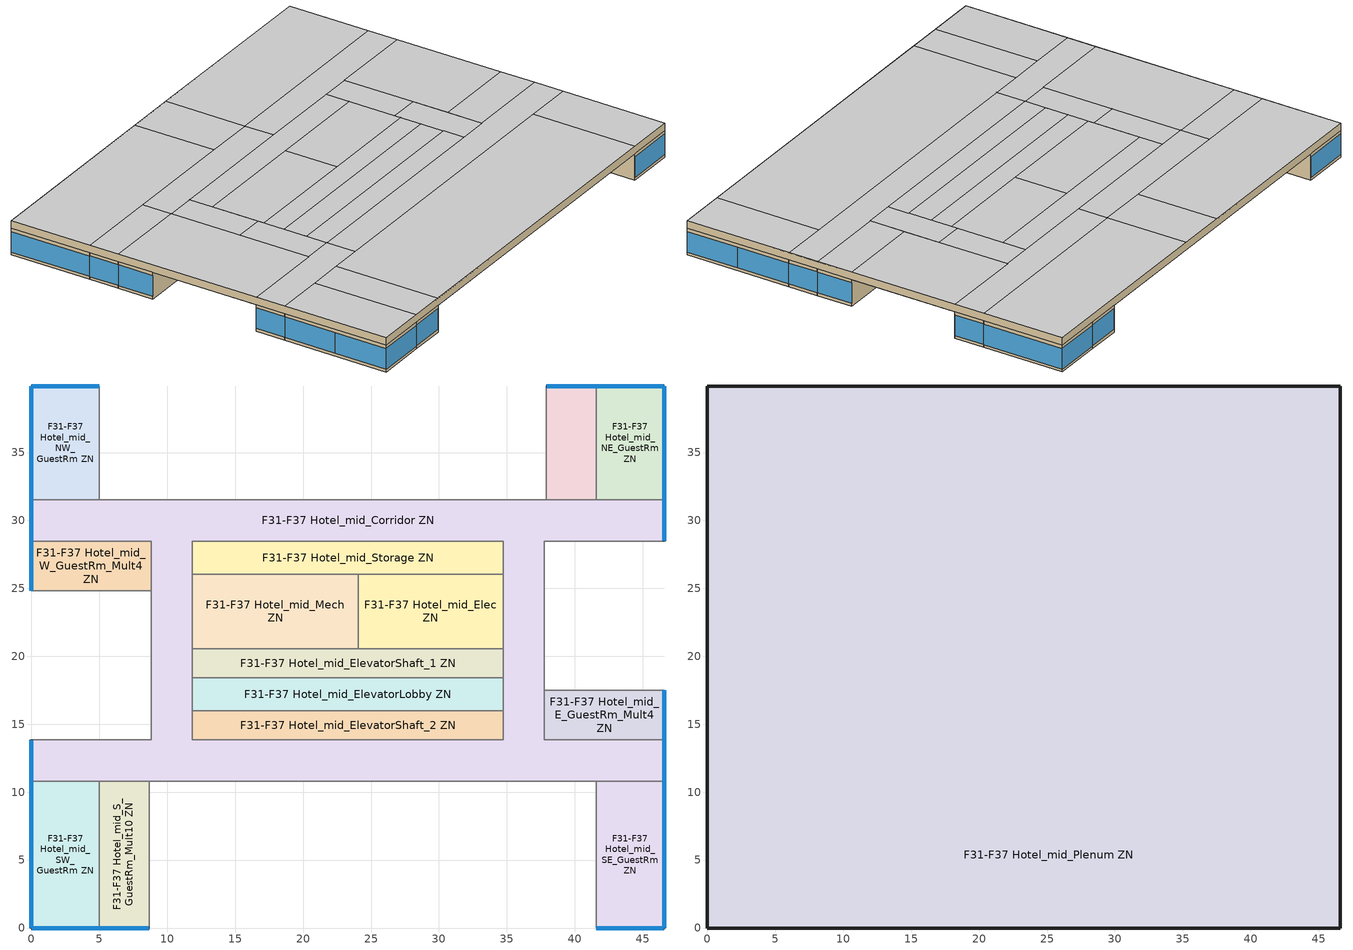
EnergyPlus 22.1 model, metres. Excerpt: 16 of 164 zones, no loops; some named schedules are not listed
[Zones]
F31-F37 Hotel_mid_Corridor ZN
 floor adiabatic (Adiabatic floor construction): 11.86,21.17 11.86,13.85 8.81,13.85 8.81,21.17 z118.41; 37.76,21.17 37.76,13.85 34.72,13.85 34.72,21.17 z118.41; 11.86,28.48 11.86,21.17 8.81,21.17 8.81,28.48 z118.41; 46.57,13.85 46.57,10.81 34.72,10.81 34.72,13.85 z118.41; 34.72,13.85 34.72,10.81 0,10.81 0,13.85 z118.41; 37.76,28.48 37.76,21.17 34.72,21.17 34.72,28.48 z118.41; 46.57,31.53 46.57,28.48 0,28.48 0,31.53 z118.41
 wall outside (Typical Insulated Steel Framed Exterior Wall R-20.41): 0,13.85 0,10.81 / 46.57,10.81 46.57,13.85 / 46.57,28.48 46.57,31.53 / 0,31.53 0,28.48 z118.41:121.16
 wall to F31-F37 Hotel_mid_W_GuestRm_Mult4 ZN (LargeHotel Interior Wall): 0,28.48 8.81,28.48 8.81,24.83 z118.41:121.16
 wall adiabatic (Adiabatic wall construction): 8.81,24.83 8.81,13.85 0,13.85 / 8.66,10.81 41.57,10.81 / 37.76,17.51 37.76,28.48 46.57,28.48 / 37.92,31.53 5,31.53 z118.41:121.16
 wall to F31-F37 Hotel_mid_SW_GuestRm ZN (LargeHotel Interior Wall): 0,10.81 5,10.81 z118.41:121.16
 wall to F31-F37 Hotel_mid_S_GuestRm_Mult10 ZN (LargeHotel Interior Wall): 5,10.81 8.66,10.81 z118.41:121.16
 wall to F31-F37 Hotel_mid_SE_GuestRm ZN (LargeHotel Interior Wall): 41.57,10.81 46.57,10.81 z118.41:121.16
 wall to F31-F37 Hotel_mid_E_GuestRm_Mult4 ZN (LargeHotel Interior Wall): 46.57,13.85 37.76,13.85 37.76,17.51 z118.41:121.16
 wall to F31-F37 Hotel_mid_Elec ZN (Typical Interior Wall): 34.72,26.05 34.72,20.56 z118.41:121.16
 wall to F31-F37 Hotel_mid_ElevatorShaft_1 ZN (Typical Interior Wall): 34.72,20.56 34.72,18.43 / 11.86,18.43 11.86,20.56 z118.41:121.16
 wall to F31-F37 Hotel_mid_ElevatorLobby ZN (Typical Interior Wall): 34.72,18.43 34.72,15.99 / 11.86,15.99 11.86,18.43 z118.41:121.16
 wall to F31-F37 Hotel_mid_ElevatorShaft_2 ZN (Typical Interior Wall): 34.72,15.99 34.72,13.85 11.86,13.85 11.86,15.99 z118.41:121.16
 wall to F31-F37 Hotel_mid_Mech ZN (Typical Interior Wall): 11.86,20.56 11.86,26.05 z118.41:121.16
 wall to F31-F37 Hotel_mid_Storage ZN (Typical Interior Wall): 11.86,26.05 11.86,28.48 34.72,28.48 34.72,26.05 z118.41:121.16
 wall to F31-F37 Hotel_mid_NE_GuestRm ZN (LargeHotel Interior Wall): 46.57,31.53 41.57,31.53 z118.41:121.16
 wall to F31-F37 Hotel_mid_N_GuestRm_Mult10 ZN (LargeHotel Interior Wall): 41.57,31.53 37.92,31.53 z118.41:121.16
 wall to F31-F37 Hotel_mid_NW_GuestRm ZN (LargeHotel Interior Wall): 5,31.53 0,31.53 z118.41:121.16
 window (Hotel_mid_Corridor_Wall_14_0_0_0_0_0_Win 1 Wind Cons U-0.34 SHGC 0.33): 0,13.84 0,10.82 z118.71:120.84
 window (Hotel_mid_Corridor_Wall_19_0_0_0_0_0_Win 1 Wind Cons U-0.34 SHGC 0.33): 46.57,10.82 46.57,13.84 z118.71:120.84
 window (Hotel_mid_Corridor_Wall_4_0_0_0_0_0_Win 1 Wind Cons U-0.34 SHGC 0.33): 46.57,28.5 46.57,31.52 z118.71:120.84
 window (Hotel_mid_Corridor_Wall_9_0_0_0_0_0_Win 1 Wind Cons U-0.34 SHGC 0.33): 0,31.52 0,28.5 z118.71:120.84
F31-F37 Hotel_mid_Elec ZN
 floor adiabatic (Adiabatic floor construction): 34.72,26.05 34.72,20.56 24.05,20.56 24.05,26.05 z118.41
 wall to F31-F37 Hotel_mid_Storage ZN (Typical Interior Wall): 34.72,26.05 24.05,26.05 z118.41:121.16
 wall to F31-F37 Hotel_mid_Mech ZN (Typical Interior Wall): 24.05,26.05 24.05,20.56 z118.41:121.16
 wall to F31-F37 Hotel_mid_ElevatorShaft_1 ZN (Typical Interior Wall): 24.05,20.56 34.72,20.56 z118.41:121.16
F31-F37 Hotel_mid_ElevatorLobby ZN
 floor adiabatic (Adiabatic floor construction): 34.72,18.43 34.72,15.99 11.86,15.99 11.86,18.43 z118.41
 wall to F31-F37 Hotel_mid_ElevatorShaft_1 ZN (Typical Interior Wall): 34.72,18.43 11.86,18.43 z118.41:121.16
 wall to F31-F37 Hotel_mid_ElevatorShaft_2 ZN (Typical Interior Wall): 11.86,15.99 34.72,15.99 z118.41:121.16
F31-F37 Hotel_mid_ElevatorShaft_1 ZN
 floor adiabatic (Adiabatic floor construction): 34.72,20.56 34.72,18.43 11.86,18.43 11.86,20.56 z118.41
 wall to F31-F37 Hotel_mid_Mech ZN (Typical Interior Wall): 24.05,20.56 11.86,20.56 z118.41:121.16
F31-F37 Hotel_mid_ElevatorShaft_2 ZN
 floor adiabatic (Adiabatic floor construction): 34.72,15.99 34.72,13.85 11.86,13.85 11.86,15.99 z118.41
F31-F37 Hotel_mid_E_GuestRm_Mult4 ZN
 floor adiabatic (Adiabatic floor construction): 46.57,17.51 46.57,13.85 37.76,13.85 37.76,17.51 z118.41
 wall outside (Typical Insulated Exterior Mass Wall R-14.08 4): 46.57,13.85 46.57,17.51 z118.41:121.16
 wall adiabatic (Adiabatic wall construction): 46.57,17.51 37.76,17.51 z118.41:121.16
 window (Hotel_mid_E_GuestRm_Mult4_Wall_2_0_0_0_0_0_Win 1 Wind Cons U-0.34 SHGC 0.33): 46.57,13.87 46.57,17.5 z118.71:120.83
F31-F37 Hotel_mid_Mech ZN
 floor adiabatic (Adiabatic floor construction): 24.05,26.05 24.05,20.56 11.86,20.56 11.86,26.05 z118.41
 wall to F31-F37 Hotel_mid_Storage ZN (Typical Interior Wall): 24.05,26.05 11.86,26.05 z118.41:121.16
F31-F37 Hotel_mid_NE_GuestRm ZN
 floor adiabatic (Adiabatic floor construction): 46.57,39.9 46.57,31.53 41.57,31.53 41.57,39.9 z118.41
 wall outside (Typical Insulated Exterior Mass Wall R-14.08 5): 46.57,31.53 46.57,39.9 41.57,39.9 z118.41:121.16
 wall to F31-F37 Hotel_mid_N_GuestRm_Mult10 ZN (LargeHotel Interior Wall): 41.57,39.9 41.57,31.53 z118.41:121.16
 window (Hotel_mid_NE_GuestRm_Wall_2_0_0_0_0_0_Win 1 Wind Cons U-0.34 SHGC 0.33): 46.57,31.55 46.57,39.88 z118.71:120.82
 window (U 0.34 SHGC 0.38 Simple Glazing): 46.56,39.9 41.59,39.9 z118.71:120.83
F31-F37 Hotel_mid_NW_GuestRm ZN
 floor adiabatic (Adiabatic floor construction): 5,39.9 5,31.53 0,31.53 0,39.9 z118.41
 wall outside (Typical Insulated Exterior Mass Wall R-14.08 5): 5,39.9 0,39.9 0,31.53 z118.41:121.16
 wall adiabatic (Adiabatic wall construction): 5,31.53 5,39.9 z118.41:121.16
 window (U 0.34 SHGC 0.38 Simple Glazing): 4.98,39.9 0.01,39.9 z118.71:120.83
 window (Hotel_mid_NW_GuestRm_Wall_4_0_0_0_0_0_Win 1 Wind Cons U-0.34 SHGC 0.33): 0,39.88 0,31.55 z118.71:120.82
F31-F37 Hotel_mid_N_GuestRm_Mult10 ZN
 floor adiabatic (Adiabatic floor construction): 41.57,39.9 41.57,31.53 37.92,31.53 37.92,39.9 z118.41
 wall outside (Typical Insulated Exterior Mass Wall R-14.08 4): 41.57,39.9 37.92,39.9 z118.41:121.16
 wall adiabatic (Adiabatic wall construction): 37.92,39.9 37.92,31.53 z118.41:121.16
 window (U 0.34 SHGC 0.38 Simple Glazing): 41.56,39.9 37.93,39.9 z118.71:120.83
F31-F37 Hotel_mid_SE_GuestRm ZN
 floor adiabatic (Adiabatic floor construction): 46.57,10.81 46.57,0 41.57,0 41.57,10.81 z118.41
 wall outside (Typical Insulated Exterior Mass Wall R-14.08 6): 41.57,0 46.57,0 46.57,10.81 z118.41:121.16
 wall adiabatic (Adiabatic wall construction): 41.57,10.81 41.57,0 z118.41:121.16
 window (Hotel_mid_SE_GuestRm_Wall_2_0_0_0_0_1_Win 1 Wind Cons U-0.34 SHGC 0.33): 46.57,5.4 46.57,10.79 z118.72:120.82
 window (Hotel_mid_SE_GuestRm_Wall_2_0_0_1_0_0_Win 1 Wind Cons U-0.34 SHGC 0.33): 46.57,0.02 46.57,5.4 z118.72:120.82
 window (U 0.34 SHGC 0.38 Simple Glazing): 41.59,0 46.56,0 z118.71:120.83
F31-F37 Hotel_mid_Storage ZN
 floor adiabatic (Adiabatic floor construction): 34.72,28.48 34.72,26.05 11.86,26.05 11.86,28.48 z118.41
F31-F37 Hotel_mid_SW_GuestRm ZN
 floor adiabatic (Adiabatic floor construction): 5,10.81 5,0 0,0 0,10.81 z118.41
 wall outside (Typical Insulated Exterior Mass Wall R-14.08 6): 0,10.81 0,0 5,0 z118.41:121.16
 wall to F31-F37 Hotel_mid_S_GuestRm_Mult10 ZN (LargeHotel Interior Wall): 5,0 5,10.81 z118.41:121.16
 window (Hotel_mid_SW_GuestRm_Wall_4_0_0_0_0_1_Win 1 Wind Cons U-0.34 SHGC 0.33): 0,5.4 0,0.02 z118.72:120.82
 window (Hotel_mid_SW_GuestRm_Wall_4_0_0_1_0_0_Win 1 Wind Cons U-0.34 SHGC 0.33): 0,10.79 0,5.4 z118.72:120.82
 window (U 0.34 SHGC 0.38 Simple Glazing): 0.01,0 4.98,0 z118.71:120.83
F31-F37 Hotel_mid_S_GuestRm_Mult10 ZN
 floor adiabatic (Adiabatic floor construction): 8.66,10.81 8.66,0 5,0 5,10.81 z118.41
 wall outside (Typical Insulated Exterior Mass Wall R-14.08 5): 5,0 8.66,0 z118.41:121.16
 wall adiabatic (Adiabatic wall construction): 8.66,0 8.66,10.81 z118.41:121.16
 window (U 0.34 SHGC 0.38 Simple Glazing): 5.01,0 8.64,0 z118.71:120.83
F31-F37 Hotel_mid_W_GuestRm_Mult4 ZN
 floor adiabatic (Adiabatic floor construction): 8.81,28.48 8.81,24.83 0,24.83 0,28.48 z118.41
 wall outside (Typical Insulated Exterior Mass Wall R-14.08 4): 0,28.48 0,24.83 z118.41:121.16
 wall adiabatic (Adiabatic wall construction): 0,24.83 8.81,24.83 z118.41:121.16
 window (Hotel_mid_W_GuestRm_Mult4_Wall_4_0_0_0_0_0_Win 1 Wind Cons U-0.34 SHGC 0.33): 0,28.47 0,24.84 z118.71:120.83
F31-F37 Hotel_mid_Plenum ZN
 floor to F31-F37 Hotel_mid_Storage ZN (Typical Interior Floor): 34.72,28.48 34.72,26.05 11.86,26.05 11.86,28.48 z121.16
 floor to F31-F37 Hotel_mid_NE_GuestRm ZN (LargeHotel Interior Floor): 46.57,39.9 46.57,31.53 41.57,31.53 41.57,39.9 z121.16
 floor to F31-F37 Hotel_mid_SW_GuestRm ZN (LargeHotel Interior Floor): 5,10.81 5,0 0,0 0,10.81 z121.16
 floor to F31-F37 Hotel_mid_S_GuestRm_Mult10 ZN (LargeHotel Interior Floor): 8.66,10.81 8.66,0 5,0 5,10.81 z121.16
 floor to F31-F37 Hotel_mid_SE_GuestRm ZN (LargeHotel Interior Floor): 46.57,10.81 46.57,0 41.57,0 41.57,10.81 z121.16
 floor to F31-F37 Hotel_mid_NW_GuestRm ZN (LargeHotel Interior Floor): 5,39.9 5,31.53 0,31.53 0,39.9 z121.16
 floor adiabatic (Adiabatic floor construction): 37.92,39.9 37.92,31.53 5,31.53 5,39.9 z121.16; 8.81,24.83 8.81,13.85 0,13.85 0,24.83 z121.16; 46.57,28.48 46.57,17.51 37.76,17.51 37.76,28.48 z121.16; 41.57,10.81 41.57,0 8.66,0 8.66,10.81 z121.16
 floor to F31-F37 Hotel_mid_Corridor ZN (Typical Interior Floor): 11.86,21.17 11.86,13.85 8.81,13.85 8.81,21.17 z121.16; 11.86,28.48 11.86,21.17 8.81,21.17 8.81,28.48 z121.16; 46.57,13.85 46.57,10.81 34.72,10.81 34.72,13.85 z121.16; 46.57,31.53 46.57,28.48 0,28.48 0,31.53 z121.16; 37.76,21.17 37.76,13.85 34.72,13.85 34.72,21.17 z121.16; 37.76,28.48 37.76,21.17 34.72,21.17 34.72,28.48 z121.16; 34.72,13.85 34.72,10.81 11.86,10.81 11.86,13.85 z121.16; 11.86,13.85 11.86,10.81 0,10.81 0,13.85 z121.16
 floor to F31-F37 Hotel_mid_Elec ZN (Typical Interior Floor): 34.72,26.05 34.72,20.56 24.05,20.56 24.05,26.05 z121.16
 floor to F31-F37 Hotel_mid_ElevatorShaft_1 ZN (Typical Interior Floor): 34.72,20.56 34.72,18.43 11.86,18.43 11.86,20.56 z121.16
 floor to F31-F37 Hotel_mid_ElevatorLobby ZN (Typical Interior Floor): 34.72,18.43 34.72,15.99 11.86,15.99 11.86,18.43 z121.16
 floor to F31-F37 Hotel_mid_E_GuestRm_Mult4 ZN (LargeHotel Interior Floor): 46.57,17.51 46.57,13.85 37.76,13.85 37.76,17.51 z121.16
 floor to F31-F37 Hotel_mid_ElevatorShaft_2 ZN (Typical Interior Floor): 34.72,15.99 34.72,13.85 11.86,13.85 11.86,15.99 z121.16
 floor to F31-F37 Hotel_mid_Mech ZN (Typical Interior Floor): 24.05,26.05 24.05,20.56 11.86,20.56 11.86,26.05 z121.16
 floor to F31-F37 Hotel_mid_W_GuestRm_Mult4 ZN (LargeHotel Interior Floor): 8.81,28.48 8.81,24.83 0,24.83 0,28.48 z121.16
 floor to F31-F37 Hotel_mid_N_GuestRm_Mult10 ZN (LargeHotel Interior Floor): 41.57,39.9 41.57,31.53 37.92,31.53 37.92,39.9 z121.16
 wall outside (Typical Insulated Steel Framed Exterior Wall R-20.41): 46.57,0 46.57,39.9 0,39.9 0,0 46.57,0 z121.16:121.92
 ceiling adiabatic (Adiabatic floor construction): 46.57,17.51 46.57,28.48 37.76,28.48 37.76,17.51 z121.92; 41.57,0 41.57,10.81 8.66,10.81 8.66,0 z121.92; 34.72,13.85 34.72,15.99 11.86,15.99 11.86,13.85 z121.92; 8.81,13.85 8.81,28.48 0,28.48 0,13.85 z121.92; 5,0 5,10.81 0,10.81 0,0 z121.92; 8.66,0 8.66,10.81 5,10.81 5,0 z121.92; 46.57,0 46.57,10.81 41.57,10.81 41.57,0 z121.92; 20.7,31.53 20.7,39.9 0,39.9 0,31.53 z121.92; 37.76,13.85 37.76,21.17 34.72,21.17 34.72,13.85 z121.92; 11.86,10.81 11.86,13.85 0,13.85 0,10.81 z121.92; 25.88,31.53 25.88,39.9 20.7,39.9 20.7,31.53 z121.92; 25.88,28.48 25.88,31.53 8.81,31.53 8.81,28.48 z121.92; 46.57,28.48 46.57,31.53 25.88,31.53 25.88,28.48 z121.92; 8.81,28.48 8.81,31.53 0,31.53 0,28.48 z121.92; 37.76,21.17 37.76,28.48 34.72,28.48 34.72,21.17 z121.92; 46.57,10.81 46.57,13.85 11.86,13.85 11.86,10.81 z121.92; 11.86,13.85 11.86,21.17 8.81,21.17 8.81,13.85 z121.92; 11.86,21.17 11.86,28.48 8.81,28.48 8.81,21.17 z121.92; 46.57,31.53 46.57,39.9 25.88,39.9 25.88,31.53 z121.92; 34.72,26.05 34.72,28.48 11.86,28.48 11.86,26.05 z121.92; 24.05,20.56 24.05,26.05 11.86,26.05 11.86,20.56 z121.92; 34.72,20.56 34.72,26.05 24.05,26.05 24.05,20.56 z121.92; 34.72,18.43 34.72,20.56 11.86,20.56 11.86,18.43 z121.92; 34.72,15.99 34.72,18.43 11.86,18.43 11.86,15.99 z121.92; 46.57,13.85 46.57,17.51 37.76,17.51 37.76,13.85 z121.92
[Building]
-TallBuilding-ASHRAE 169-2013-6A created: 2026-04-17 11:54:28 -0400: North Axis {deg}=0; Terrain=Suburbs; Loads Convergence Tolerance Value {W}=0.04; Temperature Convergence Tolerance Value {deltaC}=0.4; Solar Distribution=FullExterior; Maximum Number of Warmup Days=100; Minimum Number of Warmup Days=10
[Site:Location]
Rochester International Arpt_MN_USA: Latitude {deg}=43.9; Longitude {deg}=-92.5; Time Zone {hr}=-6; Elevation {m}=398
[Site:GroundTemperature:Deep]
5.5, 1.7, -0.6, -1.3, 0.1, 3.2, 7.1, 10.9, 13.4, 14, 12.6, 9.5
[Site:GroundTemperature:FCfactorMethod]
January Ground Temperature {C}=7.4; February Ground Temperature {C}=-0; March Ground Temperature {C}=-7.6; April Ground Temperature {C}=-12.6; May Ground Temperature {C}=-7.7; June Ground Temperature {C}=0.3; July Ground Temperature {C}=7; August Ground Temperature {C}=14.2; September Ground Temperature {C}=19.2; October Ground Temperature {C}=20.9; November Ground Temperature {C}=20; December Ground Temperature {C}=15.4
[Site:GroundTemperature:Shallow]
-2.2, -7.4, -8.8, -7.6, -0.6, 7.3, 14.6, 20, 21.5, 19, 13, 5.4
[Site:WaterMainsTemperature]
Calculation Method=Correlation; Annual Average Outdoor Air Temperature {C}=6.375; Maximum Difference In Monthly Average Outdoor Air Temperatures {deltaC}=33.5
[SizingPeriod:DesignDay] Day of Month=21; Dry-Bulb Temperature Range Modifier Type=DefaultMultipliers; Humidity Condition Type=Wetbulb; Barometric Pressure {Pa}=96634; Rain Indicator=No; Snow Indicator=No; Daylight Saving Time Indicator=No; Begin Environment Reset Mode=FullResetAtBeginEnvironment
Name | Month | Day Type | Maximum Dry-Bulb Temperature {C} | Daily Dry-Bulb Temperature Range {deltaC} | Wetbulb or DewPoint at Maximum Dry-Bulb {C} | Wind Speed {m/s} | Wind Direction {deg} | Solar Model Indicator | ASHRAE Clear Sky Optical Depth for Beam Irradiance (taub) | ASHRAE Clear Sky Optical Depth for Diffuse Irradiance (taud) | Sky Clearness
Rochester International Arpt Ann Clg .4% Condns DB=>MWB | 7 | SummerDesignDay | 31.2 | 10.6 | 23.1 | 6.7 | 200 | ASHRAETau | 0.404 | 2.226
Rochester International Arpt Ann Clg .4% Condns WB=>MDB | 7 | SummerDesignDay | 29.2 | 10.6 | 24.9 | 6.7 | 200 | ASHRAETau | 0.404 | 2.226
Rochester International Arpt Ann Htg 99.6% Condns DB | 1 | WinterDesignDay | -26.2 | 0 | -26.2 | 5.7 | 310 | ASHRAEClearSky |  |  | 0
[Material] Thermal Absorptance=0.9
Name | Roughness | Thickness {m} | Conductivity {W/m-K} | Density {kg/m3} | Specific Heat {J/kg-K} | Solar Absorptance | Visible Absorptance
1/2IN Gypsum | Smooth | 0.0127 | 0.16 | 784.9 | 830 | 0.4 | 0.4
100mm Normalweight concrete floor | MediumSmooth | 0.1016 | 2.31 | 2322 | 832 | 0.7 | 0.7
1IN Stucco | Smooth | 0.0253 | 0.6918 | 1858 | 837 | 0.7 | 0.92
25mm Stucco | Smooth | 0.0254 | 0.72 | 1856 | 840 | 0.7 | 0.7
5/8 in. Gypsum Board | MediumSmooth | 0.0159 | 0.16 | 800 | 1090 | 0.7 | 0.7
8IN CONCRETE HW RefBldg | Rough | 0.2032 | 1.311 | 2240 | 836.8 | 0.7 | 0.7
G01 13mm gypsum board | Smooth | 0.0127 | 0.16 | 800 | 1090 | 0.7 | 0.5
Std Wood 6inch | MediumSmooth | 0.15 | 0.12 | 540 | 1210 | 0.7 | 0.7
[Material:NoMass] Thermal Absorptance=0.9; Solar Absorptance=0.7
Name | Roughness | Thermal Resistance {m2-K/W} | Visible Absorptance
CP02 CARPET PAD | VeryRough | 0.21648 | 0.8
Nonres_Floor_Insulation | MediumSmooth | 2.88292 | 0.7
Typical Insulation R-11.7 4; Typical Insulation R-11.7 5; Typical Insulation R-11.7 6 | Smooth | 2.05979 | 0.7
Typical Insulation R-18.23 | Smooth | 3.21036 | 0.7
[WindowMaterial:SimpleGlazingSystem] U-Factor {W/m2-K}=1.93061; Visible Transmittance=0.81
Name | Solar Heat Gain Coefficient
Hotel_mid_Corridor_Wall_14_0_0_0_0_0_Win 1 Wind SG Mat U-0.34 SHGC 0.33; Hotel_mid_Corridor_Wall_19_0_0_0_0_0_Win 1 Wind SG Mat U-0.34 SHGC 0.33; Hotel_mid_Corridor_Wall_4_0_0_0_0_0_Win 1 Wind SG Mat U-0.34 SHGC 0.33; Hotel_mid_Corridor_Wall_9_0_0_0_0_0_Win 1 Wind SG Mat U-0.34 SHGC 0.33; Hotel_mid_E_GuestRm_Mult4_Wall_2_0_0_0_0_0_Win 1 Wind SG Mat U-0.34 SHGC 0.33; Hotel_mid_NE_GuestRm_Wall_2_0_0_0_0_0_Win 1 Wind SG Mat U-0.34 SHGC 0.33; Hotel_mid_NW_GuestRm_Wall_4_0_0_0_0_0_Win 1 Wind SG Mat U-0.34 SHGC 0.33; Hotel_mid_SE_GuestRm_Wall_2_0_0_0_0_1_Win 1 Wind SG Mat U-0.34 SHGC 0.33; Hotel_mid_SE_GuestRm_Wall_2_0_0_1_0_0_Win 1 Wind SG Mat U-0.34 SHGC 0.33; Hotel_mid_SW_GuestRm_Wall_4_0_0_0_0_1_Win 1 Wind SG Mat U-0.34 SHGC 0.33; Hotel_mid_SW_GuestRm_Wall_4_0_0_1_0_0_Win 1 Wind SG Mat U-0.34 SHGC 0.33; Hotel_mid_W_GuestRm_Mult4_Wall_4_0_0_0_0_0_Win 1 Wind SG Mat U-0.34 SHGC 0.33 | 0.33
U 0.34 SHGC 0.38 Simple Glazing | 0.38
[Construction]
Adiabatic floor construction: CP02 CARPET PAD, 100mm Normalweight concrete floor, Nonres_Floor_Insulation
Adiabatic wall construction; LargeHotel Interior Wall; Typical Interior Wall: G01 13mm gypsum board, G01 13mm gypsum board
Hotel_mid_Corridor_Wall_14_0_0_0_0_0_Win 1 Wind Cons U-0.34 SHGC 0.33: Hotel_mid_Corridor_Wall_14_0_0_0_0_0_Win 1 Wind SG Mat U-0.34 SHGC 0.33
Hotel_mid_Corridor_Wall_19_0_0_0_0_0_Win 1 Wind Cons U-0.34 SHGC 0.33: Hotel_mid_Corridor_Wall_19_0_0_0_0_0_Win 1 Wind SG Mat U-0.34 SHGC 0.33
Hotel_mid_Corridor_Wall_4_0_0_0_0_0_Win 1 Wind Cons U-0.34 SHGC 0.33: Hotel_mid_Corridor_Wall_4_0_0_0_0_0_Win 1 Wind SG Mat U-0.34 SHGC 0.33
Hotel_mid_Corridor_Wall_9_0_0_0_0_0_Win 1 Wind Cons U-0.34 SHGC 0.33: Hotel_mid_Corridor_Wall_9_0_0_0_0_0_Win 1 Wind SG Mat U-0.34 SHGC 0.33
Hotel_mid_E_GuestRm_Mult4_Wall_2_0_0_0_0_0_Win 1 Wind Cons U-0.34 SHGC 0.33: Hotel_mid_E_GuestRm_Mult4_Wall_2_0_0_0_0_0_Win 1 Wind SG Mat U-0.34 SHGC 0.33
Hotel_mid_NE_GuestRm_Wall_2_0_0_0_0_0_Win 1 Wind Cons U-0.34 SHGC 0.33: Hotel_mid_NE_GuestRm_Wall_2_0_0_0_0_0_Win 1 Wind SG Mat U-0.34 SHGC 0.33
Hotel_mid_NW_GuestRm_Wall_4_0_0_0_0_0_Win 1 Wind Cons U-0.34 SHGC 0.33: Hotel_mid_NW_GuestRm_Wall_4_0_0_0_0_0_Win 1 Wind SG Mat U-0.34 SHGC 0.33
Hotel_mid_SE_GuestRm_Wall_2_0_0_0_0_1_Win 1 Wind Cons U-0.34 SHGC 0.33: Hotel_mid_SE_GuestRm_Wall_2_0_0_0_0_1_Win 1 Wind SG Mat U-0.34 SHGC 0.33
Hotel_mid_SE_GuestRm_Wall_2_0_0_1_0_0_Win 1 Wind Cons U-0.34 SHGC 0.33: Hotel_mid_SE_GuestRm_Wall_2_0_0_1_0_0_Win 1 Wind SG Mat U-0.34 SHGC 0.33
Hotel_mid_SW_GuestRm_Wall_4_0_0_0_0_1_Win 1 Wind Cons U-0.34 SHGC 0.33: Hotel_mid_SW_GuestRm_Wall_4_0_0_0_0_1_Win 1 Wind SG Mat U-0.34 SHGC 0.33
Hotel_mid_SW_GuestRm_Wall_4_0_0_1_0_0_Win 1 Wind Cons U-0.34 SHGC 0.33: Hotel_mid_SW_GuestRm_Wall_4_0_0_1_0_0_Win 1 Wind SG Mat U-0.34 SHGC 0.33
Hotel_mid_W_GuestRm_Mult4_Wall_4_0_0_0_0_0_Win 1 Wind Cons U-0.34 SHGC 0.33: Hotel_mid_W_GuestRm_Mult4_Wall_4_0_0_0_0_0_Win 1 Wind SG Mat U-0.34 SHGC 0.33
InteriorFurnishings: Std Wood 6inch
LargeHotel Interior Floor: G01 13mm gypsum board, Nonres_Floor_Insulation, 100mm Normalweight concrete floor, CP02 CARPET PAD
Typical Insulated Exterior Mass Wall R-14.08 4: 1IN Stucco, 8IN CONCRETE HW RefBldg, Typical Insulation R-11.7 4, 1/2IN Gypsum
Typical Insulated Exterior Mass Wall R-14.08 5: 1IN Stucco, 8IN CONCRETE HW RefBldg, Typical Insulation R-11.7 5, 1/2IN Gypsum
Typical Insulated Exterior Mass Wall R-14.08 6: 1IN Stucco, 8IN CONCRETE HW RefBldg, Typical Insulation R-11.7 6, 1/2IN Gypsum
Typical Insulated Steel Framed Exterior Wall R-20.41: 25mm Stucco, 5/8 in. Gypsum Board, Typical Insulation R-18.23, 5/8 in. Gypsum Board
Typical Interior Floor: 100mm Normalweight concrete floor, CP02 CARPET PAD
U 0.34 SHGC 0.38 Simple Glazing: U 0.34 SHGC 0.38 Simple Glazing
[Zone]
Name | Multiplier | Part of Total Floor Area
F31-F37 Hotel_mid_Corridor ZN; F31-F37 Hotel_mid_Elec ZN; F31-F37 Hotel_mid_ElevatorLobby ZN; F31-F37 Hotel_mid_ElevatorShaft_1 ZN; F31-F37 Hotel_mid_ElevatorShaft_2 ZN; F31-F37 Hotel_mid_Mech ZN; F31-F37 Hotel_mid_NE_GuestRm ZN; F31-F37 Hotel_mid_NW_GuestRm ZN; F31-F37 Hotel_mid_SE_GuestRm ZN; F31-F37 Hotel_mid_Storage ZN; F31-F37 Hotel_mid_SW_GuestRm ZN | 7 | Yes
F31-F37 Hotel_mid_E_GuestRm_Mult4 ZN; F31-F37 Hotel_mid_W_GuestRm_Mult4 ZN | 28 | Yes
F31-F37 Hotel_mid_N_GuestRm_Mult10 ZN; F31-F37 Hotel_mid_S_GuestRm_Mult10 ZN | 70 | Yes
F31-F37 Hotel_mid_Plenum ZN | 7 | No
[Space]
Name | Zone | Space Type
F31-F37 Hotel_mid_Corridor | F31-F37 Hotel_mid_Corridor ZN | LargeHotel Corridor
F31-F37 Hotel_mid_Elec | F31-F37 Hotel_mid_Elec ZN | Elec/MechRoom
F31-F37 Hotel_mid_ElevatorLobby | F31-F37 Hotel_mid_ElevatorLobby ZN | Elevator Lobby
F31-F37 Hotel_mid_ElevatorShaft_1 | F31-F37 Hotel_mid_ElevatorShaft_1 ZN | Elevator Shaft
F31-F37 Hotel_mid_ElevatorShaft_2 | F31-F37 Hotel_mid_ElevatorShaft_2 ZN | Elevator Shaft
F31-F37 Hotel_mid_E_GuestRm_Mult4 | F31-F37 Hotel_mid_E_GuestRm_Mult4 ZN | LargeHotel GuestRoom5
F31-F37 Hotel_mid_Mech | F31-F37 Hotel_mid_Mech ZN | Elec/MechRoom
F31-F37 Hotel_mid_NE_GuestRm | F31-F37 Hotel_mid_NE_GuestRm ZN | LargeHotel GuestRoom6
F31-F37 Hotel_mid_NW_GuestRm | F31-F37 Hotel_mid_NW_GuestRm ZN | LargeHotel GuestRoom6
F31-F37 Hotel_mid_N_GuestRm_Mult10 | F31-F37 Hotel_mid_N_GuestRm_Mult10 ZN | LargeHotel GuestRoom5
F31-F37 Hotel_mid_Plenum | F31-F37 Hotel_mid_Plenum ZN
F31-F37 Hotel_mid_SE_GuestRm | F31-F37 Hotel_mid_SE_GuestRm ZN | LargeHotel GuestRoom7
F31-F37 Hotel_mid_Storage | F31-F37 Hotel_mid_Storage ZN | LargeHotel Storage
F31-F37 Hotel_mid_SW_GuestRm | F31-F37 Hotel_mid_SW_GuestRm ZN | LargeHotel GuestRoom7
F31-F37 Hotel_mid_S_GuestRm_Mult10 | F31-F37 Hotel_mid_S_GuestRm_Mult10 ZN | LargeHotel GuestRoom6
F31-F37 Hotel_mid_W_GuestRm_Mult4 | F31-F37 Hotel_mid_W_GuestRm_Mult4 ZN | LargeHotel GuestRoom5
[SpaceList]
Elec/MechRoom: F30 Hotel_bot_Mech, F1 Retail_F1_Elec, F38 Hotel_top_Mech, Basement_Mech, F3-F11 Office_Mech, F1 Retail_F1_Mech, F2 Retail_F2_Mech, F21 Resi_bot_Mech, Basement_Elec, F38 Hotel_top_Elec, F30 Hotel_bot_Elec, F2 Retail_F2_Elec, F12-F20 Office_Mech, F12-F20 Office_Elec, F22-F29 Resi_mid_Mech, F22-F29 Resi_mid_Elec, F21 Resi_bot_Elec, F31-F37 Hotel_mid_Elec, F31-F37 Hotel_mid_Mech, F3-F11 Office_Elec
Elevator Lobby: F30 Hotel_bot_ElevatorLobby, F3-F11 Office_ElevatorLobby, F2 Retail_F2_ElevatorLobby, F12-F20 Office_ElevatorLobby, F38 Hotel_top_ElevatorLobby, F1 Retail_F1_ElevatorLobby, Basement_ElevatorLobby, F22-F29 Resi_mid_ElevatorLobby, F21 Resi_bot_ElevatorLobby, F31-F37 Hotel_mid_ElevatorLobby
Elevator Shaft: F38 Hotel_top_ElevatorShaft_2, Basement_ElevatorShaft_1, F38 Hotel_top_ElevatorShaft_1, Basement_ElevatorShaft_2, F30 Hotel_bot_ElevatorShaft_1, F1 Retail_F1_ElevatorShaft_2, F2 Retail_F2_ElevatorShaft_2, F21 Resi_bot_ElevatorShaft_2, F12-F20 Office_ElevatorShaft_1, F1 Retail_F1_ElevatorShaft_1, F21 Resi_bot_ElevatorShaft_1, F31-F37 Hotel_mid_ElevatorShaft_1, F31-F37 Hotel_mid_ElevatorShaft_2, F3-F11 Office_ElevatorShaft_1, F22-F29 Resi_mid_ElevatorShaft_2, F30 Hotel_bot_ElevatorShaft_2, F12-F20 Office_ElevatorShaft_2, F2 Retail_F2_ElevatorShaft_1, F22-F29 Resi_mid_ElevatorShaft_1, F3-F11 Office_ElevatorShaft_2
LargeHotel Storage: F38 Hotel_top_Storage, F31-F37 Hotel_mid_Storage, F30 Hotel_bot_Storage
LargeHotel Corridor: F38 Hotel_top_Corridor, F31-F37 Hotel_mid_Corridor
LargeHotel GuestRoom5: F38 Hotel_top_E_GuestRm_Mult4, F31-F37 Hotel_mid_W_GuestRm_Mult4, F31-F37 Hotel_mid_E_GuestRm_Mult4, F31-F37 Hotel_mid_N_GuestRm_Mult10
LargeHotel GuestRoom6: F38 Hotel_top_S_GuestRm_Mult10, F31-F37 Hotel_mid_S_GuestRm_Mult10, F31-F37 Hotel_mid_NW_GuestRm, F31-F37 Hotel_mid_NE_GuestRm
LargeHotel GuestRoom7: F38 Hotel_top_SE_GuestRm, F38 Hotel_top_SW_GuestRm, F31-F37 Hotel_mid_SW_GuestRm, F31-F37 Hotel_mid_SE_GuestRm
[Lights] Design Level Calculation Method=Watts/Area; Fraction Visible=0.2; Fraction Replaceable=1
Name | Zone or ZoneList or Space or SpaceList | Schedule | Watts per Floor Area {W/m2} | Return Air Fraction | Fraction Radiant
Elec/MechRoom Lights | Elec/MechRoom | OfficeLarge BLDG_LIGHT_SCH_2013 | 4.62848 | 0.4 | 0.4
Elevator Lobby Lights | Elevator Lobby | OfficeLarge BLDG_LIGHT_SCH | 6.99654 | 0.4 | 0.4
LargeHotel Storage Lights | LargeHotel Storage | HotelLarge BLDG_LIGHT_STORAGE_SCH_2013 | 4.09029 | 0 | 0.7
LargeHotel Corridor Lights | LargeHotel Corridor | HotelLarge BLDG_LIGHT_CORRIDOR_SCH_2013 | 4.4132 | 0 | 0.7
LargeHotel GuestRoom5 Lights | LargeHotel GuestRoom5 | HotelLarge BLDG_LIGHT_GUESTROOM_SCH_2013 | 4.4132 | 0 | 0.7
LargeHotel GuestRoom6 Lights | LargeHotel GuestRoom6 | HotelLarge BLDG_LIGHT_GUESTROOM_SCH_2013 | 4.4132 | 0 | 0.7
LargeHotel GuestRoom7 Lights | LargeHotel GuestRoom7 | HotelLarge BLDG_LIGHT_GUESTROOM_SCH_2013 | 4.4132 | 0 | 0.7
[People] Number of People Calculation Method=People/Area; Fraction Radiant=0.3; Work Efficiency Schedule=Work Efficiency Schedule; Clothing Insulation Schedule=Clothing Schedule; Air Velocity Schedule=Air Velocity Schedule
Name | Zone or ZoneList or Space or SpaceList | Number of People Schedule | People per Floor Area {person/m2} | Activity Level Schedule
Elevator Lobby People | Elevator Lobby | OfficeLarge BLDG_OCC_SCH | 0.107639 | OfficeMedium ACTIVITY_SCH
LargeHotel GuestRoom5 People | LargeHotel GuestRoom5 | HotelLarge GuestRoom_Occ_Sch | 0.0465539 | HotelLarge ACTIVITY_SCH
LargeHotel GuestRoom6 People | LargeHotel GuestRoom6 | HotelLarge GuestRoom_Occ_Sch | 0.0379966 | HotelLarge ACTIVITY_SCH
LargeHotel GuestRoom7 People | LargeHotel GuestRoom7 | HotelLarge GuestRoom_Occ_Sch | 0.0277709 | HotelLarge ACTIVITY_SCH
[ElectricEquipment] Design Level Calculation Method=Watts/Area; Fraction Latent=0; Fraction Radiant=0.5; Fraction Lost=0
Name | Zone or ZoneList or Space or SpaceList | Schedule | Watts per Floor Area {W/m2}
Elec/MechRoom Elec Equip | Elec/MechRoom | OfficeLarge BLDG_EQUIP_SCH | 2.90626
Elevator Lobby Elec Equip | Elevator Lobby | OfficeLarge BLDG_EQUIP_SCH | 0.753474
LargeHotel Storage Elec Equip | LargeHotel Storage | HotelLarge BLDG_EQUIP_SCH | 2.69098
LargeHotel GuestRoom5 Elec Equip | LargeHotel GuestRoom5 | HotelLarge GuestRoom_Eqp_Sch_Base | 8.16981
LargeHotel GuestRoom6 Elec Equip | LargeHotel GuestRoom6 | HotelLarge GuestRoom_Eqp_Sch_Base | 6.67362
LargeHotel GuestRoom7 Elec Equip | LargeHotel GuestRoom7 | HotelLarge GuestRoom_Eqp_Sch_Base | 4.87605
[InternalMass] Construction=InteriorFurnishings
Name | Zone or ZoneList | Space or SpaceList | Surface Area {m2}
F31-F37 Hotel_mid_Corridor Mass | F31-F37 Hotel_mid_Corridor ZN | F31-F37 Hotel_mid_Corridor | 746.197
F31-F37 Hotel_mid_Elec Mass | F31-F37 Hotel_mid_Elec ZN | F31-F37 Hotel_mid_Elec | 117.058
F31-F37 Hotel_mid_ElevatorLobby Mass | F31-F37 Hotel_mid_ElevatorLobby ZN | F31-F37 Hotel_mid_ElevatorLobby | 111.484
F31-F37 Hotel_mid_E_GuestRm_Mult4 Mass | F31-F37 Hotel_mid_E_GuestRm_Mult4 ZN | F31-F37 Hotel_mid_E_GuestRm_Mult4 | 64.4374
F31-F37 Hotel_mid_Mech Mass | F31-F37 Hotel_mid_Mech ZN | F31-F37 Hotel_mid_Mech | 133.78
F31-F37 Hotel_mid_NE_GuestRm Mass | F31-F37 Hotel_mid_NE_GuestRm ZN | F31-F37 Hotel_mid_NE_GuestRm | 83.6452
F31-F37 Hotel_mid_NW_GuestRm Mass | F31-F37 Hotel_mid_NW_GuestRm ZN | F31-F37 Hotel_mid_NW_GuestRm | 83.6452
F31-F37 Hotel_mid_N_GuestRm_Mult10 Mass | F31-F37 Hotel_mid_N_GuestRm_Mult10 ZN | F31-F37 Hotel_mid_N_GuestRm_Mult10 | 61.2041
F31-F37 Hotel_mid_Plenum Mass | F31-F37 Hotel_mid_Plenum ZN | F31-F37 Hotel_mid_Plenum | 3716.4
F31-F37 Hotel_mid_SE_GuestRm Mass | F31-F37 Hotel_mid_SE_GuestRm ZN | F31-F37 Hotel_mid_SE_GuestRm | 108.024
F31-F37 Hotel_mid_Storage Mass | F31-F37 Hotel_mid_Storage ZN | F31-F37 Hotel_mid_Storage | 111.484
F31-F37 Hotel_mid_SW_GuestRm Mass | F31-F37 Hotel_mid_SW_GuestRm ZN | F31-F37 Hotel_mid_SW_GuestRm | 108.024
F31-F37 Hotel_mid_S_GuestRm_Mult10 Mass | F31-F37 Hotel_mid_S_GuestRm_Mult10 ZN | F31-F37 Hotel_mid_S_GuestRm_Mult10 | 79.0422
F31-F37 Hotel_mid_W_GuestRm_Mult4 Mass | F31-F37 Hotel_mid_W_GuestRm_Mult4 ZN | F31-F37 Hotel_mid_W_GuestRm_Mult4 | 64.4374
[ZoneInfiltration:DesignFlowRate] Design Flow Rate Calculation Method=Flow/ExteriorArea; Flow Rate per Exterior Surface Area {m3/s-m2}=0.000633785; Constant Term Coefficient=0.3357; Temperature Term Coefficient=0.0037; Velocity Term Coefficient=0; Velocity Squared Term Coefficient=0.0173
Name | Zone or ZoneList or Space or SpaceList | Schedule
F31-F37 Hotel_mid_Corridor HVAC Off Infiltration | F31-F37 Hotel_mid_Corridor ZN | Infiltration HVAC Off Schedule
F31-F37 Hotel_mid_Corridor HVAC On Infiltration | F31-F37 Hotel_mid_Corridor ZN | Infiltration HVAC On Schedule
F31-F37 Hotel_mid_E_GuestRm_Mult4 HVAC Off Infiltration | F31-F37 Hotel_mid_E_GuestRm_Mult4 ZN | Infiltration HVAC Off Schedule
F31-F37 Hotel_mid_E_GuestRm_Mult4 HVAC On Infiltration | F31-F37 Hotel_mid_E_GuestRm_Mult4 ZN | Infiltration HVAC On Schedule
F31-F37 Hotel_mid_NE_GuestRm HVAC Off Infiltration | F31-F37 Hotel_mid_NE_GuestRm ZN | Infiltration HVAC Off Schedule
F31-F37 Hotel_mid_NE_GuestRm HVAC On Infiltration | F31-F37 Hotel_mid_NE_GuestRm ZN | Infiltration HVAC On Schedule
F31-F37 Hotel_mid_NW_GuestRm HVAC Off Infiltration | F31-F37 Hotel_mid_NW_GuestRm ZN | Infiltration HVAC Off Schedule
F31-F37 Hotel_mid_NW_GuestRm HVAC On Infiltration | F31-F37 Hotel_mid_NW_GuestRm ZN | Infiltration HVAC On Schedule
F31-F37 Hotel_mid_N_GuestRm_Mult10 HVAC Off Infiltration | F31-F37 Hotel_mid_N_GuestRm_Mult10 ZN | Infiltration HVAC Off Schedule
F31-F37 Hotel_mid_N_GuestRm_Mult10 HVAC On Infiltration | F31-F37 Hotel_mid_N_GuestRm_Mult10 ZN | Infiltration HVAC On Schedule
F31-F37 Hotel_mid_Plenum HVAC Off Infiltration | F31-F37 Hotel_mid_Plenum ZN | Infiltration HVAC Off Schedule
F31-F37 Hotel_mid_Plenum HVAC On Infiltration | F31-F37 Hotel_mid_Plenum ZN | Infiltration HVAC On Schedule
F31-F37 Hotel_mid_SE_GuestRm HVAC Off Infiltration | F31-F37 Hotel_mid_SE_GuestRm ZN | Infiltration HVAC Off Schedule
F31-F37 Hotel_mid_SE_GuestRm HVAC On Infiltration | F31-F37 Hotel_mid_SE_GuestRm ZN | Infiltration HVAC On Schedule
F31-F37 Hotel_mid_SW_GuestRm HVAC Off Infiltration | F31-F37 Hotel_mid_SW_GuestRm ZN | Infiltration HVAC Off Schedule
F31-F37 Hotel_mid_SW_GuestRm HVAC On Infiltration | F31-F37 Hotel_mid_SW_GuestRm ZN | Infiltration HVAC On Schedule
F31-F37 Hotel_mid_S_GuestRm_Mult10 HVAC Off Infiltration | F31-F37 Hotel_mid_S_GuestRm_Mult10 ZN | Infiltration HVAC Off Schedule
F31-F37 Hotel_mid_S_GuestRm_Mult10 HVAC On Infiltration | F31-F37 Hotel_mid_S_GuestRm_Mult10 ZN | Infiltration HVAC On Schedule
F31-F37 Hotel_mid_W_GuestRm_Mult4 HVAC Off Infiltration | F31-F37 Hotel_mid_W_GuestRm_Mult4 ZN | Infiltration HVAC Off Schedule
F31-F37 Hotel_mid_W_GuestRm_Mult4 HVAC On Infiltration | F31-F37 Hotel_mid_W_GuestRm_Mult4 ZN | Infiltration HVAC On Schedule
[Exterior:Lights] Control Option=AstronomicalClock
Name | Schedule | Design Level {W}
NonDimming Exterior Lights Def | OfficeLarge Exterior_lighting_schedule_a | 12979.2
Occ Sensing Exterior Lights Def | OfficeLarge Exterior_lighting_schedule_b | 43305.1
[Schedule:Day:Interval]
HotelLarge BLDG_LIGHT_CORRIDOR_SCH_2013 Default: No, 02:00, 0.162689, 06:00, 0.108459, 07:00, 0.162689, 09:00, 0.216918, 13:00, 0.162689, 18:00, 0.108459, 19:00, 0.271147, 20:00, 0.379607, 21:00, 0.433836, 22:00, 0.325377, 23:00, 0.271147, 24:00, 0.162689
HotelLarge BLDG_LIGHT_CORRIDOR_SCH_2013 Wkdy Day: No, 01:00, 0.108459, 02:00, 0.0813443, 05:00, 0.0542295, 06:00, 0.108459, 07:00, 0.216918, 08:00, 0.271147, 10:00, 0.216918, 11:00, 0.208575, 18:00, 0.135574, 19:00, 0.325377, 20:00, 0.433836, 21:00, 0.488065, 22:00, 0.433836, 23:00, 0.325377, 24:00, 0.162689
HotelLarge BLDG_LIGHT_CORRIDOR_SCH_2013 Sat Day: No, 02:00, 0.108459, 06:00, 0.0542295, 08:00, 0.162689, 10:00, 0.216918, 18:00, 0.135574, 19:00, 0.325377, 22:00, 0.379607, 23:00, 0.325377, 24:00, 0.162689
HotelLarge BLDG_LIGHT_CORRIDOR_SCH_2013 Summer Design Day; HotelLarge BLDG_LIGHT_GUESTROOM_SCH_2013 Summer Design Day; HotelLarge GuestRoom_Occ_Sch Summer Design Day; HotelLarge GuestRoom_Eqp_Sch_Base Summer Design Day: No, 24:00, 1
HotelLarge BLDG_LIGHT_CORRIDOR_SCH_2013 Winter Design Day; HotelLarge BLDG_LIGHT_GUESTROOM_SCH_2013 Winter Design Day; HotelLarge GuestRoom_Occ_Sch Winter Design Day; HotelLarge GuestRoom_Eqp_Sch_Base Winter Design Day: No, 24:00, 0
HotelLarge BLDG_LIGHT_GUESTROOM_SCH_2013 Default: No, 02:00, 0.13, 06:00, 0.06, 08:00, 0.33, 09:00, 0.45, 10:00, 0.186667, 11:00, 0.062121, 17:00, 0.05, 18:00, 0.0825, 19:00, 0.68, 22:00, 0.8, 23:00, 0.68, 24:00, 0.33
HotelLarge BLDG_LIGHT_GUESTROOM_SCH_2013 Wkdy Day: No, 01:00, 0.11, 02:00, 0.09, 05:00, 0.06, 06:00, 0.11, 07:00, 0.35, 08:00, 0.45, 10:00, 0.35, 16:00, 0.05, 17:00, 0.064, 18:00, 0.07, 19:00, 0.54, 20:00, 0.71, 21:00, 0.8, 22:00, 0.71, 23:00, 0.54, 24:00, 0.26
HotelLarge GuestRoom_Occ_Sch Default: No, 06:00, 0.65, 07:00, 0.5, 09:00, 0.34, 17:00, 0.2, 18:00, 0.34, 19:00, 0.35, 21:00, 0.65, 24:00, 0.5
HotelLarge GuestRoom_Occ_Sch Wkdy Day: No, 06:00, 0.65, 07:00, 0.5, 09:00, 0.28, 15:00, 0.13, 16:00, 0.2, 19:00, 0.35, 21:00, 0.5, 22:00, 0.58, 24:00, 0.65
HotelLarge GuestRoom_Eqp_Sch_Base Default: No, 06:00, 0.2, 07:00, 0.3, 08:00, 0.62, 09:00, 0.9, 10:00, 0.62, 17:00, 0.29, 18:00, 0.43, 19:00, 0.51, 20:00, 0.49, 21:00, 0.66, 22:00, 0.7, 23:00, 0.35, 24:00, 0.2
HotelLarge GuestRoom_Eqp_Sch_Base Wkdy Day: No, 06:00, 0.2, 07:00, 0.62, 08:00, 0.9, 10:00, 0.43, 17:00, 0.26, 19:00, 0.51, 20:00, 0.49, 21:00, 0.66, 22:00, 0.7, 23:00, 0.35, 24:00, 0.2
[Schedule:Week:Daily]
OfficeLarge BLDG_LIGHT_SCH_2013 Week Rule - Jan1-Dec31: OfficeLarge BLDG_LIGHT_SCH_2013 Default, OfficeLarge BLDG_LIGHT_SCH_2013 Wkdy Day, OfficeLarge BLDG_LIGHT_SCH_2013 Wkdy Day, OfficeLarge BLDG_LIGHT_SCH_2013 Wkdy Day, OfficeLarge BLDG_LIGHT_SCH_2013 Wkdy Day, OfficeLarge BLDG_LIGHT_SCH_2013 Wkdy Day, OfficeLarge BLDG_LIGHT_SCH_2013 Sat Day, OfficeLarge BLDG_LIGHT_SCH_2013 Default, OfficeLarge BLDG_LIGHT_SCH_2013 Summer Design Day, OfficeLarge BLDG_LIGHT_SCH_2013 Winter Design Day, OfficeLarge BLDG_LIGHT_SCH_2013 Default, OfficeLarge BLDG_LIGHT_SCH_2013 Default
OfficeLarge BLDG_OCC_SCH Week Rule - Jan1-Dec31: OfficeLarge BLDG_OCC_SCH Default, OfficeLarge BLDG_OCC_SCH Wkdy Day, OfficeLarge BLDG_OCC_SCH Wkdy Day, OfficeLarge BLDG_OCC_SCH Wkdy Day, OfficeLarge BLDG_OCC_SCH Wkdy Day, OfficeLarge BLDG_OCC_SCH Wkdy Day, OfficeLarge BLDG_OCC_SCH Sat Day, OfficeLarge BLDG_OCC_SCH Default, OfficeLarge BLDG_OCC_SCH Summer Design Day, OfficeLarge BLDG_OCC_SCH Winter Design Day, OfficeLarge BLDG_OCC_SCH Default, OfficeLarge BLDG_OCC_SCH Default
OfficeMedium ACTIVITY_SCH Week Rule - Jan1-Dec31: OfficeMedium ACTIVITY_SCH Default, OfficeMedium ACTIVITY_SCH Default, OfficeMedium ACTIVITY_SCH Default, OfficeMedium ACTIVITY_SCH Default, OfficeMedium ACTIVITY_SCH Default, OfficeMedium ACTIVITY_SCH Default, OfficeMedium ACTIVITY_SCH Default, OfficeMedium ACTIVITY_SCH Default, OfficeMedium ACTIVITY_SCH Summer Design Day, OfficeMedium ACTIVITY_SCH Winter Design Day, OfficeMedium ACTIVITY_SCH Default, OfficeMedium ACTIVITY_SCH Default
Work Efficiency Schedule Week Rule - Jan1-Dec31: Work Efficiency Schedule Default, Work Efficiency Schedule Default, Work Efficiency Schedule Default, Work Efficiency Schedule Default, Work Efficiency Schedule Default, Work Efficiency Schedule Default, Work Efficiency Schedule Default, Work Efficiency Schedule Default, Work Efficiency Schedule Default, Work Efficiency Schedule Default, Work Efficiency Schedule Default, Work Efficiency Schedule Default
Clothing Schedule Week Rule - Jan1-Dec31: Clothing Schedule Default Winter Clothes, Clothing Schedule Default Winter Clothes, Clothing Schedule Default Winter Clothes, Clothing Schedule Default Winter Clothes, Clothing Schedule Default Winter Clothes, Clothing Schedule Default Winter Clothes, Clothing Schedule Default Winter Clothes, Clothing Schedule Default Winter Clothes, Clothing Schedule Default Winter Clothes, Clothing Schedule Default Winter Clothes, Clothing Schedule Default Winter Clothes, Clothing Schedule Default Winter Clothes
Air Velocity Schedule Week Rule - Jan1-Dec31: Air Velocity Schedule Default, Air Velocity Schedule Default, Air Velocity Schedule Default, Air Velocity Schedule Default, Air Velocity Schedule Default, Air Velocity Schedule Default, Air Velocity Schedule Default, Air Velocity Schedule Default, Air Velocity Schedule Default, Air Velocity Schedule Default, Air Velocity Schedule Default, Air Velocity Schedule Default
OfficeLarge BLDG_EQUIP_SCH Week Rule - Jan1-Dec31: OfficeLarge BLDG_EQUIP_SCH Default, OfficeLarge BLDG_EQUIP_SCH Wkdy Day, OfficeLarge BLDG_EQUIP_SCH Wkdy Day, OfficeLarge BLDG_EQUIP_SCH Wkdy Day, OfficeLarge BLDG_EQUIP_SCH Wkdy Day, OfficeLarge BLDG_EQUIP_SCH Wkdy Day, OfficeLarge BLDG_EQUIP_SCH Sat Day, OfficeLarge BLDG_EQUIP_SCH Default, OfficeLarge BLDG_EQUIP_SCH Summer Design Day, OfficeLarge BLDG_EQUIP_SCH Winter Design Day, OfficeLarge BLDG_EQUIP_SCH Default, OfficeLarge BLDG_EQUIP_SCH Default
OfficeLarge BLDG_LIGHT_SCH Week Rule - Jan1-Dec31: OfficeLarge BLDG_LIGHT_SCH Default, OfficeLarge BLDG_LIGHT_SCH Wkdy Day, OfficeLarge BLDG_LIGHT_SCH Wkdy Day, OfficeLarge BLDG_LIGHT_SCH Wkdy Day, OfficeLarge BLDG_LIGHT_SCH Wkdy Day, OfficeLarge BLDG_LIGHT_SCH Wkdy Day, OfficeLarge BLDG_LIGHT_SCH Sat Day, OfficeLarge BLDG_LIGHT_SCH Default, OfficeLarge BLDG_LIGHT_SCH Summer Design Day, OfficeLarge BLDG_LIGHT_SCH Winter Design Day, OfficeLarge BLDG_LIGHT_SCH Default, OfficeLarge BLDG_LIGHT_SCH Default
HotelLarge ACTIVITY_SCH Week Rule - Jan1-Dec31: HotelLarge ACTIVITY_SCH Default, HotelLarge ACTIVITY_SCH Default, HotelLarge ACTIVITY_SCH Default, HotelLarge ACTIVITY_SCH Default, HotelLarge ACTIVITY_SCH Default, HotelLarge ACTIVITY_SCH Default, HotelLarge ACTIVITY_SCH Default, HotelLarge ACTIVITY_SCH Default, HotelLarge ACTIVITY_SCH Summer Design Day, HotelLarge ACTIVITY_SCH Winter Design Day, HotelLarge ACTIVITY_SCH Default, HotelLarge ACTIVITY_SCH Default
HotelLarge BLDG_LIGHT_CORRIDOR_SCH_2013 Week Rule - Jan1-Dec31: HotelLarge BLDG_LIGHT_CORRIDOR_SCH_2013 Default, HotelLarge BLDG_LIGHT_CORRIDOR_SCH_2013 Wkdy Day, HotelLarge BLDG_LIGHT_CORRIDOR_SCH_2013 Wkdy Day, HotelLarge BLDG_LIGHT_CORRIDOR_SCH_2013 Wkdy Day, HotelLarge BLDG_LIGHT_CORRIDOR_SCH_2013 Wkdy Day, HotelLarge BLDG_LIGHT_CORRIDOR_SCH_2013 Wkdy Day, HotelLarge BLDG_LIGHT_CORRIDOR_SCH_2013 Sat Day, HotelLarge BLDG_LIGHT_CORRIDOR_SCH_2013 Default, HotelLarge BLDG_LIGHT_CORRIDOR_SCH_2013 Summer Design Day, HotelLarge BLDG_LIGHT_CORRIDOR_SCH_2013 Winter Design Day, HotelLarge BLDG_LIGHT_CORRIDOR_SCH_2013 Default, HotelLarge BLDG_LIGHT_CORRIDOR_SCH_2013 Default
HotelLarge BLDG_LIGHT_GUESTROOM_SCH_2013 Week Rule - Jan1-Dec31: HotelLarge BLDG_LIGHT_GUESTROOM_SCH_2013 Default, HotelLarge BLDG_LIGHT_GUESTROOM_SCH_2013 Wkdy Day, HotelLarge BLDG_LIGHT_GUESTROOM_SCH_2013 Wkdy Day, HotelLarge BLDG_LIGHT_GUESTROOM_SCH_2013 Wkdy Day, HotelLarge BLDG_LIGHT_GUESTROOM_SCH_2013 Wkdy Day, HotelLarge BLDG_LIGHT_GUESTROOM_SCH_2013 Wkdy Day, HotelLarge BLDG_LIGHT_GUESTROOM_SCH_2013 Default, HotelLarge BLDG_LIGHT_GUESTROOM_SCH_2013 Default, HotelLarge BLDG_LIGHT_GUESTROOM_SCH_2013 Summer Design Day, HotelLarge BLDG_LIGHT_GUESTROOM_SCH_2013 Winter Design Day, HotelLarge BLDG_LIGHT_GUESTROOM_SCH_2013 Default, HotelLarge BLDG_LIGHT_GUESTROOM_SCH_2013 Default
HotelLarge GuestRoom_Occ_Sch Week Rule - Jan1-Dec31: HotelLarge GuestRoom_Occ_Sch Default, HotelLarge GuestRoom_Occ_Sch Wkdy Day, HotelLarge GuestRoom_Occ_Sch Wkdy Day, HotelLarge GuestRoom_Occ_Sch Wkdy Day, HotelLarge GuestRoom_Occ_Sch Wkdy Day, HotelLarge GuestRoom_Occ_Sch Wkdy Day, HotelLarge GuestRoom_Occ_Sch Default, HotelLarge GuestRoom_Occ_Sch Default, HotelLarge GuestRoom_Occ_Sch Summer Design Day, HotelLarge GuestRoom_Occ_Sch Winter Design Day, HotelLarge GuestRoom_Occ_Sch Default, HotelLarge GuestRoom_Occ_Sch Default
HotelLarge GuestRoom_Eqp_Sch_Base Week Rule - Jan1-Dec31: HotelLarge GuestRoom_Eqp_Sch_Base Default, HotelLarge GuestRoom_Eqp_Sch_Base Wkdy Day, HotelLarge GuestRoom_Eqp_Sch_Base Wkdy Day, HotelLarge GuestRoom_Eqp_Sch_Base Wkdy Day, HotelLarge GuestRoom_Eqp_Sch_Base Wkdy Day, HotelLarge GuestRoom_Eqp_Sch_Base Wkdy Day, HotelLarge GuestRoom_Eqp_Sch_Base Default, HotelLarge GuestRoom_Eqp_Sch_Base Default, HotelLarge GuestRoom_Eqp_Sch_Base Summer Design Day, HotelLarge GuestRoom_Eqp_Sch_Base Winter Design Day, HotelLarge GuestRoom_Eqp_Sch_Base Default, HotelLarge GuestRoom_Eqp_Sch_Base Default
Infiltration HVAC Off Schedule Week Rule - Jan1-Dec31: HotelLarge HVACOperationSchd Default inverted, HotelLarge HVACOperationSchd Default inverted, HotelLarge HVACOperationSchd Default inverted, HotelLarge HVACOperationSchd Default inverted, HotelLarge HVACOperationSchd Default inverted, HotelLarge HVACOperationSchd Default inverted, HotelLarge HVACOperationSchd Default inverted, HotelLarge HVACOperationSchd Default inverted, HotelLarge HVACOperationSchd Summer Design Day inverted 1, HotelLarge HVACOperationSchd Winter Design Day inverted 1, HotelLarge HVACOperationSchd Default inverted, HotelLarge HVACOperationSchd Default inverted
Infiltration HVAC On Schedule Week Rule - Jan1-Dec31: HotelLarge HVACOperationSchd Default 1, HotelLarge HVACOperationSchd Default 1, HotelLarge HVACOperationSchd Default 1, HotelLarge HVACOperationSchd Default 1, HotelLarge HVACOperationSchd Default 1, HotelLarge HVACOperationSchd Default 1, HotelLarge HVACOperationSchd Default 1, HotelLarge HVACOperationSchd Default 1, HotelLarge HVACOperationSchd Summer Design Day 1, HotelLarge HVACOperationSchd Winter Design Day 1, HotelLarge HVACOperationSchd Default 1, HotelLarge HVACOperationSchd Default 1
OfficeLarge Exterior_lighting_schedule_a Week Rule - Jan1-Dec31: OfficeLarge Exterior_lighting_schedule_a Default, OfficeLarge Exterior_lighting_schedule_a Default, OfficeLarge Exterior_lighting_schedule_a Default, OfficeLarge Exterior_lighting_schedule_a Default, OfficeLarge Exterior_lighting_schedule_a Default, OfficeLarge Exterior_lighting_schedule_a Default, OfficeLarge Exterior_lighting_schedule_a Default, OfficeLarge Exterior_lighting_schedule_a Default, OfficeLarge Exterior_lighting_schedule_a Summer Design Day, OfficeLarge Exterior_lighting_schedule_a Winter Design Day, OfficeLarge Exterior_lighting_schedule_a Default, OfficeLarge Exterior_lighting_schedule_a Default
OfficeLarge Exterior_lighting_schedule_b Week Rule - Jan1-Dec31: OfficeLarge Exterior_lighting_schedule_b Default, OfficeLarge Exterior_lighting_schedule_b Default, OfficeLarge Exterior_lighting_schedule_b Default, OfficeLarge Exterior_lighting_schedule_b Default, OfficeLarge Exterior_lighting_schedule_b Default, OfficeLarge Exterior_lighting_schedule_b Default, OfficeLarge Exterior_lighting_schedule_b Default, OfficeLarge Exterior_lighting_schedule_b Default, OfficeLarge Exterior_lighting_schedule_b Summer Design Day, OfficeLarge Exterior_lighting_schedule_b Winter Design Day, OfficeLarge Exterior_lighting_schedule_b Default, OfficeLarge Exterior_lighting_schedule_b Default
[Schedule:Year]
OfficeLarge BLDG_LIGHT_SCH_2013: OfficeLarge BLDG_LIGHT_SCH_2013 Week Rule - Jan1-Dec31, 1, 1, 12, 31
OfficeLarge BLDG_OCC_SCH: OfficeLarge BLDG_OCC_SCH Week Rule - Jan1-Dec31, 1, 1, 12, 31
OfficeMedium ACTIVITY_SCH: OfficeMedium ACTIVITY_SCH Week Rule - Jan1-Dec31, 1, 1, 12, 31
Work Efficiency Schedule: Work Efficiency Schedule Week Rule - Jan1-Dec31, 1, 1, 12, 31
Clothing Schedule: Clothing Schedule Week Rule - Jan1-Dec31, 1, 1, 12, 31
Air Velocity Schedule: Air Velocity Schedule Week Rule - Jan1-Dec31, 1, 1, 12, 31
OfficeLarge BLDG_EQUIP_SCH: OfficeLarge BLDG_EQUIP_SCH Week Rule - Jan1-Dec31, 1, 1, 12, 31
OfficeLarge BLDG_LIGHT_SCH: OfficeLarge BLDG_LIGHT_SCH Week Rule - Jan1-Dec31, 1, 1, 12, 31
HotelLarge ACTIVITY_SCH: HotelLarge ACTIVITY_SCH Week Rule - Jan1-Dec31, 1, 1, 12, 31
HotelLarge BLDG_EQUIP_SCH: HotelLarge BLDG_EQUIP_SCH Week Rule - Jan1-Dec31, 1, 1, 12, 31
HotelLarge BLDG_LIGHT_STORAGE_SCH_2013: HotelLarge BLDG_LIGHT_STORAGE_SCH_2013 Week Rule - Jan1-Dec31, 1, 1, 12, 31
HotelLarge BLDG_LIGHT_CORRIDOR_SCH_2013: HotelLarge BLDG_LIGHT_CORRIDOR_SCH_2013 Week Rule - Jan1-Dec31, 1, 1, 12, 31
HotelLarge BLDG_LIGHT_GUESTROOM_SCH_2013: HotelLarge BLDG_LIGHT_GUESTROOM_SCH_2013 Week Rule - Jan1-Dec31, 1, 1, 12, 31
HotelLarge GuestRoom_Occ_Sch: HotelLarge GuestRoom_Occ_Sch Week Rule - Jan1-Dec31, 1, 1, 12, 31
HotelLarge GuestRoom_Eqp_Sch_Base: HotelLarge GuestRoom_Eqp_Sch_Base Week Rule - Jan1-Dec31, 1, 1, 12, 31
Infiltration HVAC Off Schedule: Infiltration HVAC Off Schedule Week Rule - Jan1-Dec31, 1, 1, 12, 31
Infiltration HVAC On Schedule: Infiltration HVAC On Schedule Week Rule - Jan1-Dec31, 1, 1, 12, 31
OfficeLarge Exterior_lighting_schedule_a: OfficeLarge Exterior_lighting_schedule_a Week Rule - Jan1-Dec31, 1, 1, 12, 31
OfficeLarge Exterior_lighting_schedule_b: OfficeLarge Exterior_lighting_schedule_b Week Rule - Jan1-Dec31, 1, 1, 12, 31
